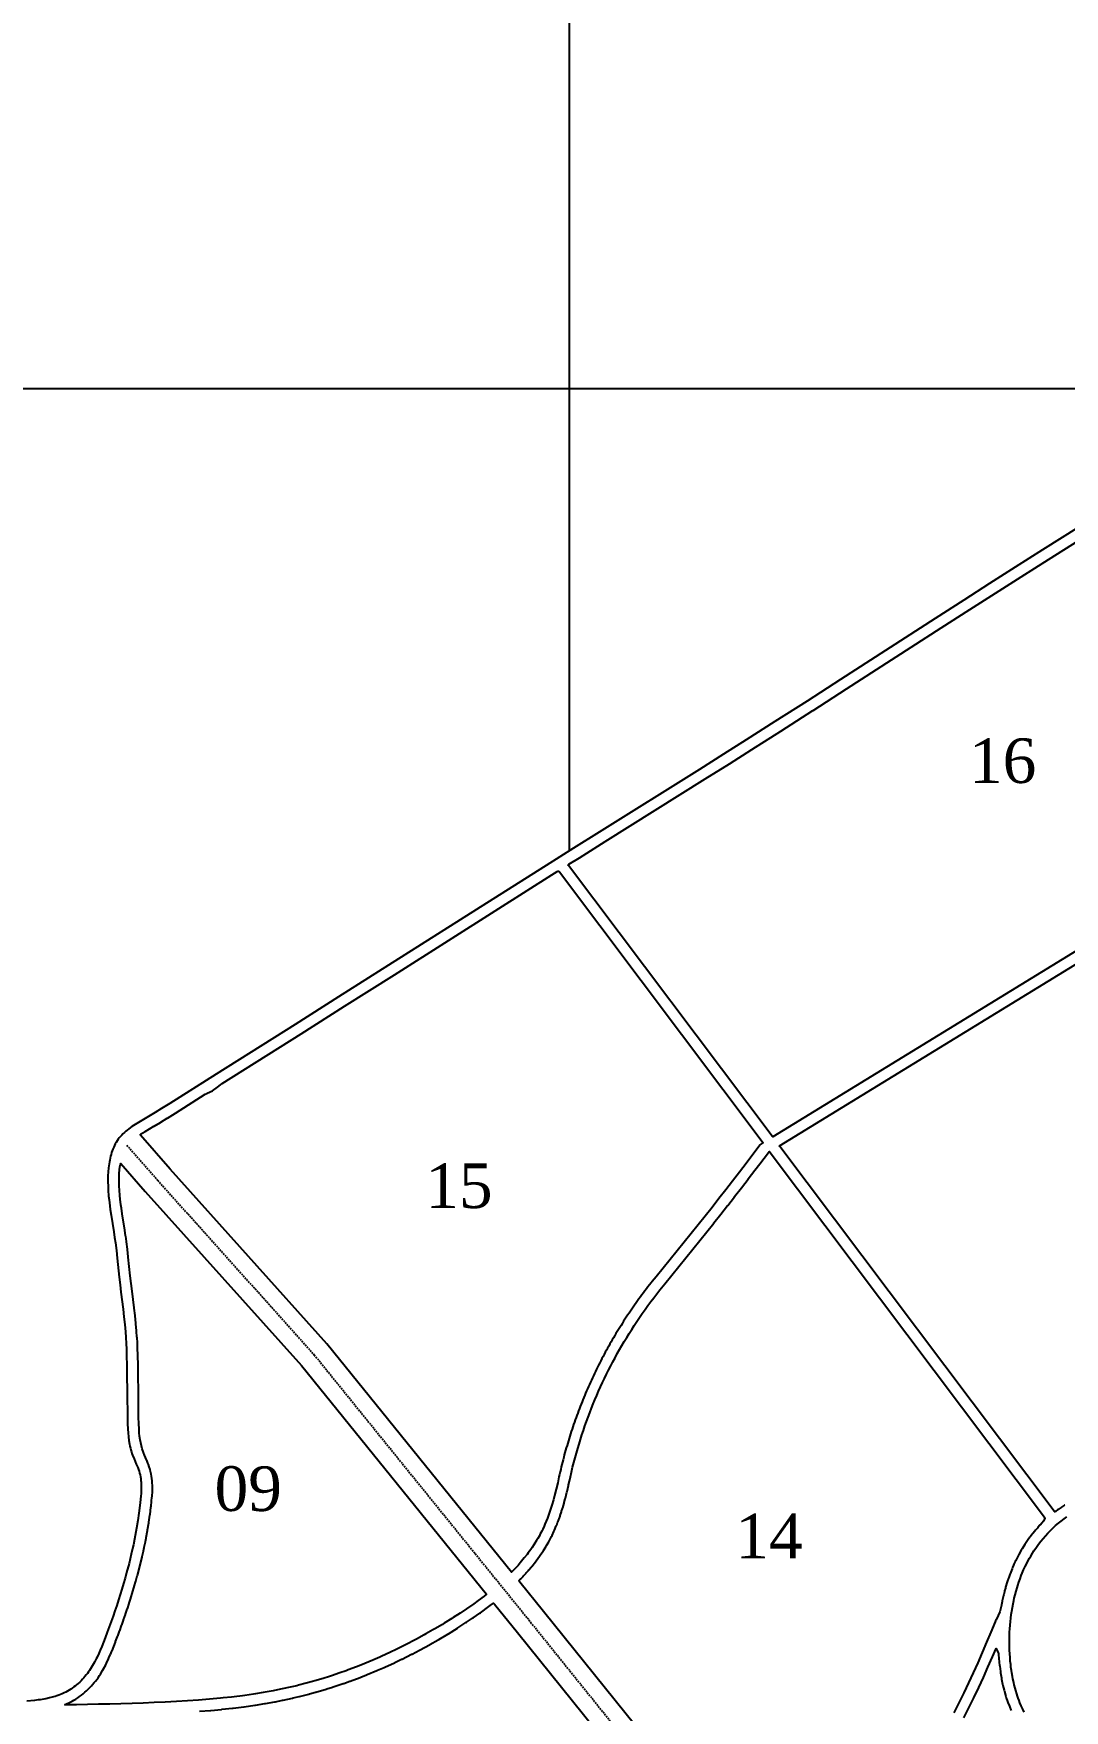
# Model space of a CAD drawing. Header units: metres. Extents: x 711461 to 714408, y 7855790 to 7857874.
# Drawn here: x 712460 to 712922, y 7856707 to 7857459 of the extents above; entities that cross this region are included whole.
import ezdxf
from ezdxf.enums import TextEntityAlignment as Align

# ---------------------------------------------------------------- set-up
doc = ezdxf.new("R2010")
doc.units = ezdxf.units.M
doc.linetypes.add('CONTINUO', pattern=[0])
doc.linetypes.add('DASHED2', pattern=[0.375, 0.25, -0.125])
for name, color, linetype in [('011400xxxx', 1, 'Continuous'), ('011400xxxx009', 5, 'Continuous'), ('011400xxxx010', 5, 'Continuous'), ('011400xxxx013', 5, 'Continuous'), ('011400xxxx014', 5, 'Continuous'), ('011400xxxx015', 5, 'Continuous'), ('011400xxxx016', 5, 'Continuous'), ('011400xxxx017', 5, 'Continuous'), ('MALHA', 8, 'CONTINUO'), ('NUMERAÇÕES', 7, 'Continuous'), ('Rede de Energia', 1, 'DASHED2'), ('ÁREAS', 7, 'Continuous')]:
    doc.layers.add(name, color=color, linetype=linetype)
doc.layers.add('NUMERAÇÕES DOS TALHÕES', color=7, linetype='Continuous', true_color=0xffffff)
doc.styles.add('AREAS', font='times.ttf')

# ---------------------------------------------------------------- blocks, each defined once
blk = doc.blocks.new('area_de_talhao')
at = {"layer": 'NUMERAÇÕES', "linetype": 'Continuous', "style": 'AREAS'}
blk.add_attdef('NRO', text='', height=20, dxfattribs=at).set_placement((0, 6.08), align=Align.CENTER)
at = {"layer": 'ÁREAS', "linetype": 'Continuous', "style": 'AREAS', "flags": 1}
for tag, height, p in [('AREAREAL', 0.001, (0, 0)), ('AREA', 20, (0, -23.92))]:
    blk.add_attdef(tag, text='', height=height, dxfattribs=at).set_placement(p, align=Align.CENTER)

msp = doc.modelspace()

# ---------------------------------------------------------------- linework, layer by layer
at = {"layer": '011400xxxx'}
for points in [[(712959.2, 7857257.09), (712912.23, 7857227.52), (712899.96, 7857219.76), (712888.43, 7857212.43), (712876.92, 7857205.08), (712863.98, 7857196.77), (712821.64, 7857169.47), (712806.56, 7857159.77), (712792.18, 7857150.56), (712779.21, 7857142.31), (712769.11, 7857135.92), (712758.27, 7857129.1), (712713.38, 7857101.04), (712701.8, 7857093.77), (712689.52, 7857086.03), (712665.69, 7857070.97), (712618.85, 7857041.27), (712596.49, 7857027.12), (712576.98, 7857014.79), (712541.5, 7856992.42), (712520.71, 7856979.25), (712517.1, 7856977), (712514.18, 7856975.21), (712511.21, 7856973.44), (712507.42, 7856971.23), (712505.17, 7856969.86), (712503.72, 7856968.91), (712502.32, 7856967.91), (712501.65, 7856967.39), (712501, 7856966.86), (712500.37, 7856966.3), (712499.76, 7856965.73), (712499.18, 7856965.14), (712498.63, 7856964.53), (712498.1, 7856963.9), (712497.61, 7856963.24), (712497.15, 7856962.56), (712496.71, 7856961.86), (712496.31, 7856961.14), (712495.93, 7856960.4), (712495.58, 7856959.65), (712495.25, 7856958.87), (712494.95, 7856958.08), (712494.68, 7856957.28), (712494.43, 7856956.46), (712494.2, 7856955.63), (712493.99, 7856954.79), (712493.81, 7856953.93), (712493.65, 7856953.07), (712493.5, 7856952.2), (712493.27, 7856950.43), (712493.12, 7856948.63), (712493.02, 7856946.82), (712492.99, 7856945), (712492.99, 7856944.09), (712493.04, 7856942.28), (712493.13, 7856940.47), (712493.33, 7856937.8), (712493.5, 7856936.05), (712493.81, 7856933.46), (712494.04, 7856931.76), (712494.42, 7856929.23), (712495.63, 7856921.74), (712496.01, 7856919.25), (712496.36, 7856916.74), (712496.78, 7856913.36), (712497.17, 7856909.97), (712498.07, 7856901.45), (712498.44, 7856898.04), (712498.85, 7856894.64), (712499.78, 7856887.01), (712500.18, 7856883.62), (712500.54, 7856880.23), (712500.86, 7856876.83), (712501.05, 7856874.28), (712501.21, 7856871.72), (712501.32, 7856869.16), (712501.41, 7856866.6), (712501.52, 7856861.47), (712501.65, 7856846.13), (712501.71, 7856841.86), (712501.78, 7856838.43), (712501.85, 7856835.84), (712501.96, 7856833.26), (712502.07, 7856831.54), (712502.22, 7856829.82), (712502.44, 7856828.12), (712502.72, 7856826.44), (712502.88, 7856825.6), (712503.07, 7856824.77), (712503.28, 7856823.95), (712503.52, 7856823.13), (712503.78, 7856822.32), (712504.06, 7856821.51), (712504.7, 7856819.92), (712505.72, 7856817.56), (712506.37, 7856815.98), (712506.68, 7856815.18), (712506.95, 7856814.38), (712507.2, 7856813.57), (712507.4, 7856812.75), (712507.58, 7856811.93), (712507.71, 7856811.09), (712507.82, 7856810.25), (712507.9, 7856809.41), (712507.95, 7856808.55), (712507.97, 7856807.7), (712507.97, 7856806.84), (712507.96, 7856805.97), (712507.87, 7856804.24), (712507.81, 7856803.37), (712507.64, 7856801.64), (712507.36, 7856799.04), (712506.92, 7856795.62), (712506.43, 7856792.22), (712505.87, 7856788.85), (712505.26, 7856785.5), (712504.94, 7856783.84), (712504.42, 7856781.34), (712504.06, 7856779.68), (712503.49, 7856777.2), (712502.48, 7856773.06), (712501.39, 7856768.93), (712500.7, 7856766.46), (712499.99, 7856764), (712499.26, 7856761.54), (712498.52, 7856759.09), (712497.75, 7856756.65), (712496.97, 7856754.21), (712496.16, 7856751.79), (712495.33, 7856749.36), (712494.48, 7856746.95), (712493.61, 7856744.54), (712492.72, 7856742.13), (712491.8, 7856739.73), (712490.21, 7856735.75), (712489.55, 7856734.16), (712488.86, 7856732.59), (712488.14, 7856731.03), (712487.76, 7856730.26), (712486.98, 7856728.74), (712486.57, 7856727.99), (712485.7, 7856726.52), (712485.25, 7856725.8), (712484.78, 7856725.08), (712484.29, 7856724.38), (712483.78, 7856723.69), (712483.25, 7856723.01), (712482.71, 7856722.35), (712482.14, 7856721.7), (712481.56, 7856721.06), (712480.96, 7856720.44), (712480.34, 7856719.83), (712479.71, 7856719.25), (712479.06, 7856718.68), (712478.39, 7856718.13), (712477.71, 7856717.61), (712477.02, 7856717.1), (712476.3, 7856716.62), (712475.58, 7856716.16), (712474.84, 7856715.73), (712474.09, 7856715.32), (712473.33, 7856714.94), (712472.55, 7856714.58), (712471.76, 7856714.25), (712470.96, 7856713.94), (712470.16, 7856713.66), (712469.34, 7856713.39), (712468.52, 7856713.15), (712466.85, 7856712.72), (712465.17, 7856712.36), (712464.32, 7856712.2), (712462.62, 7856711.92), (712461.77, 7856711.81), (712460.06, 7856711.6), (712456.66, 7856711.26)], [(712904.01, 7856706.25), (712903.32, 7856707.68), (712902.68, 7856709.12), (712902.07, 7856710.57), (712901.68, 7856711.55), (712901.32, 7856712.54), (712900.97, 7856713.53), (712900.64, 7856714.54), (712900.18, 7856716.06), (712899.9, 7856717.09), (712899.5, 7856718.64), (712899.26, 7856719.68), (712898.92, 7856721.26), (712898.72, 7856722.31), (712898.44, 7856723.9), (712898.28, 7856724.97), (712898.05, 7856726.57), (712897.92, 7856727.64), (712897.75, 7856729.25), (712897.61, 7856730.87), (712897.5, 7856732.48), (712897.41, 7856734.09), (712897.36, 7856735.7), (712897.33, 7856737.31), (712897.33, 7856738.92), (712897.36, 7856740.53), (712897.42, 7856742.13), (712897.51, 7856743.73), (712897.63, 7856745.33), (712897.78, 7856746.92), (712897.95, 7856748.52), (712898.16, 7856750.1), (712898.4, 7856751.69), (712898.66, 7856753.27), (712898.96, 7856754.84), (712899.29, 7856756.41), (712899.52, 7856757.45), (712899.9, 7856759.01), (712900.31, 7856760.56), (712900.76, 7856762.1), (712901.07, 7856763.12), (712901.57, 7856764.64), (712902.11, 7856766.16), (712902.68, 7856767.65), (712903.09, 7856768.65), (712903.72, 7856770.12), (712904.39, 7856771.58), (712905.1, 7856773.03), (712905.6, 7856773.98), (712906.37, 7856775.39), (712906.9, 7856776.32), (712907.74, 7856777.7), (712908.31, 7856778.6), (712909.51, 7856780.38), (712910.46, 7856781.69), (712911.44, 7856782.97), (712912.45, 7856784.22), (712913.5, 7856785.44), (712914.59, 7856786.63), (712915.72, 7856787.78), (712916.88, 7856788.91), (712918.07, 7856789.99), (712919.3, 7856791.04), (712920.56, 7856792.05), (712921.84, 7856793.01), (712923.16, 7856793.93)]]:
    msp.add_lwpolyline(points, dxfattribs=at)
at = {"layer": '011400xxxx009'}
msp.add_lwpolyline([(712473.5, 7856709.58), (712474.16, 7856709.85), (712475.84, 7856710.63), (712476.94, 7856711.19), (712477.75, 7856711.65), (712478.6, 7856712.16), (712479.49, 7856712.75), (712480.26, 7856713.29), (712481.15, 7856713.96), (712481.85, 7856714.52), (712482.72, 7856715.25), (712483.36, 7856715.83), (712484.2, 7856716.63), (712484.79, 7856717.22), (712485.6, 7856718.08), (712486.14, 7856718.69), (712486.9, 7856719.59), (712487.4, 7856720.21), (712488.13, 7856721.17), (712488.56, 7856721.78), (712489.22, 7856722.75), (712489.66, 7856723.43), (712490.63, 7856725.05), (712491.04, 7856725.76), (712492.02, 7856727.62), (712492.33, 7856728.23), (712493.28, 7856730.24), (712493.46, 7856730.63), (712494.06, 7856732), (712494.16, 7856732.24), (712494.76, 7856733.66), (712494.86, 7856733.9), (712496.4, 7856737.76), (712496.47, 7856737.95), (712497.35, 7856740.26), (712497.4, 7856740.39), (712498.27, 7856742.71), (712498.31, 7856742.84), (712499.15, 7856745.16), (712499.2, 7856745.29), (712500.02, 7856747.62), (712500.06, 7856747.75), (712500.86, 7856750.09), (712500.91, 7856750.21), (712501.69, 7856752.56), (712501.73, 7856752.68), (712502.49, 7856755.03), (712502.52, 7856755.15), (712503.27, 7856757.52), (712503.3, 7856757.63), (712504.02, 7856760.01), (712504.06, 7856760.12), (712504.76, 7856762.5), (712504.8, 7856762.62), (712505.48, 7856765), (712505.51, 7856765.12), (712506.17, 7856767.47), (712506.22, 7856767.65), (712507.27, 7856771.61), (712507.33, 7856771.87), (712508.31, 7856775.85), (712508.37, 7856776.08), (712508.91, 7856778.47), (712508.95, 7856778.62), (712509.29, 7856780.17), (712509.32, 7856780.33), (712509.81, 7856782.72), (712509.84, 7856782.88), (712510.15, 7856784.41), (712510.18, 7856784.61), (712510.76, 7856787.78), (712510.81, 7856788.04), (712511.33, 7856791.24), (712511.37, 7856791.5), (712511.84, 7856794.72), (712511.88, 7856794.99), (712512.3, 7856798.25), (712512.33, 7856798.49), (712512.59, 7856800.91), (712512.62, 7856801.17), (712512.76, 7856802.62), (712512.8, 7856803.12), (712512.93, 7856805.3), (712512.95, 7856806.01), (712512.97, 7856807.25), (712512.96, 7856808.04), (712512.91, 7856809.15), (712512.84, 7856810.09), (712512.74, 7856811.07), (712512.59, 7856812.17), (712512.43, 7856813.03), (712512.16, 7856814.28), (712511.92, 7856815.16), (712511.57, 7856816.29), (712511.2, 7856817.32), (712510.93, 7856818.03), (712510.4, 7856819.32), (712510.3, 7856819.55), (712509.43, 7856821.56), (712508.92, 7856822.84), (712508.38, 7856824.35), (712507.99, 7856825.73), (712507.69, 7856827.1), (712507.45, 7856828.45), (712507.24, 7856830.03), (712507.08, 7856831.65), (712506.97, 7856833.26), (712506.85, 7856835.83), (712506.78, 7856838.47), (712506.71, 7856841.88), (712506.65, 7856846.12), (712506.52, 7856861.4), (712506.52, 7856861.58), (712506.41, 7856866.57), (712506.41, 7856866.77), (712506.33, 7856869.21), (712506.32, 7856869.39), (712506.21, 7856871.81), (712506.2, 7856872.02), (712506.05, 7856874.42), (712506.04, 7856874.66), (712505.86, 7856877.05), (712505.84, 7856877.29), (712505.54, 7856880.54), (712505.52, 7856880.76), (712505.16, 7856884.05), (712505.15, 7856884.2), (712504.76, 7856887.53), (712504.75, 7856887.62), (712503.82, 7856895.18), (712503.42, 7856898.51), (712503.05, 7856901.93), (712502.15, 7856910.42), (712502.14, 7856910.54), (712501.77, 7856913.81), (712501.74, 7856913.99), (712501.34, 7856917.22), (712501.31, 7856917.43), (712500.98, 7856919.81), (712500.95, 7856920), (712500.58, 7856922.42), (712500.56, 7856922.54), (712499.39, 7856929.86), (712499.02, 7856932.32), (712498.8, 7856933.91), (712498.5, 7856936.37), (712498.34, 7856937.97), (712498.14, 7856940.49), (712498.05, 7856942.19), (712498, 7856943.85), (712498.02, 7856946.37), (712498.09, 7856947.91), (712498.21, 7856949.48), (712498.39, 7856950.93), (712498.59, 7856952.03), (712498.74, 7856952.33), (712498.75, 7856952.34), (712509.75, 7856939.84), (712579.83, 7856861.73), (712662.83, 7856759.2), (712661.81, 7856758.4), (712659.05, 7856756.33), (712657.06, 7856754.9), (712653.82, 7856752.64), (712650.95, 7856750.72), (712647.89, 7856748.76), (712647.21, 7856748.32), (712643.85, 7856746.24), (712643, 7856745.71), (712639.63, 7856743.72), (712638.74, 7856743.19), (712635.59, 7856741.4), (712634.87, 7856740.99), (712631.45, 7856739.12), (712630.52, 7856738.62), (712627.02, 7856736.78), (712623.55, 7856735.04), (712622.6, 7856734.57), (712619.48, 7856733.08), (712615.9, 7856731.43), (712614.98, 7856731.01), (712611.82, 7856729.63), (712608.23, 7856728.14), (712607.25, 7856727.74), (712604.5, 7856726.65), (712600.81, 7856725.27), (712599.86, 7856724.91), (712597.08, 7856723.93), (712593.33, 7856722.68), (712592.39, 7856722.36), (712589.57, 7856721.48), (712585.77, 7856720.36), (712584.82, 7856720.08), (712581.98, 7856719.3), (712578.49, 7856718.41), (712577.67, 7856718.2), (712574.79, 7856717.52), (712571.22, 7856716.75), (712570.45, 7856716.58), (712567.06, 7856715.91), (712563.46, 7856715.26), (712562.68, 7856715.12), (712559.13, 7856714.54), (712558.29, 7856714.41), (712554.43, 7856713.86), (712553.39, 7856713.71), (712549.6, 7856713.24), (712548.47, 7856713.1), (712544.73, 7856712.69), (712543.54, 7856712.56), (712538.6, 7856712.1), (712533.65, 7856711.7), (712528.69, 7856711.36), (712523.73, 7856711.06), (712518.75, 7856710.81), (712513.78, 7856710.59), (712508.79, 7856710.4), (712503.81, 7856710.24), (712498.82, 7856710.09), (712493.83, 7856709.96), (712488.84, 7856709.85), (712483.85, 7856709.75), (712478.86, 7856709.66), (712473.86, 7856709.58), (712473.5, 7856709.58)], close=True, dxfattribs=at)
at = {"layer": '011400xxxx010'}
msp.add_lwpolyline([(712534.11, 7856706.72), (712538.94, 7856707.11), (712539.13, 7856707.13), (712543.94, 7856707.58), (712544.15, 7856707.6), (712548.93, 7856708.12), (712549.17, 7856708.15), (712553.92, 7856708.74), (712554.18, 7856708.77), (712558.9, 7856709.45), (712559.17, 7856709.49), (712563.39, 7856710.17), (712563.66, 7856710.21), (712567.86, 7856710.97), (712568.12, 7856711.02), (712571.33, 7856711.65), (712571.6, 7856711.71), (712575.77, 7856712.62), (712576.03, 7856712.68), (712578.73, 7856713.31), (712578.99, 7856713.38), (712583.13, 7856714.43), (712583.38, 7856714.5), (712586.06, 7856715.23), (712586.32, 7856715.31), (712590.89, 7856716.65), (712591.16, 7856716.73), (712593.8, 7856717.56), (712594.06, 7856717.65), (712598.58, 7856719.16), (712598.84, 7856719.25), (712601.45, 7856720.17), (712601.7, 7856720.26), (712606.17, 7856721.94), (712606.42, 7856722.03), (712609, 7856723.05), (712609.24, 7856723.15), (712613.65, 7856724.98), (712613.9, 7856725.09), (712616.9, 7856726.4), (712617.14, 7856726.5), (712621.48, 7856728.49), (712621.72, 7856728.6), (712624.68, 7856730.02), (712624.91, 7856730.13), (712629.18, 7856732.27), (712629.42, 7856732.39), (712632.76, 7856734.14), (712633, 7856734.27), (712637.19, 7856736.55), (712637.42, 7856736.69), (712641.14, 7856738.8), (712641.36, 7856738.93), (712645.47, 7856741.37), (712645.7, 7856741.51), (712649.76, 7856744.02), (712649.99, 7856744.16), (712653.58, 7856746.47), (712653.8, 7856746.62), (712656.52, 7856748.43), (712656.75, 7856748.59), (712659.84, 7856750.74), (712660.06, 7856750.9), (712661.9, 7856752.23), (712662.12, 7856752.39), (712664.44, 7856754.13), (712666, 7856755.18), (712666.44, 7856754.75), (712676.74, 7856742.01), (712740.88, 7856662.33)], dxfattribs=at)
at = {"layer": '011400xxxx013'}
msp.add_lwpolyline([(712876.96, 7856703.81), (712879.19, 7856708.3), (712881.39, 7856712.81), (712883.55, 7856717.34), (712885.67, 7856721.91), (712887.72, 7856726.5), (712889.73, 7856731.11), (712891.33, 7856734.89), (712891.33, 7856734.89), (712892.32, 7856732.86), (712892.4, 7856732.72), (712892.52, 7856731.94), (712892.61, 7856730.65), (712892.63, 7856730.39), (712892.76, 7856728.95), (712892.79, 7856728.68), (712892.93, 7856727.31), (712892.98, 7856726.93), (712893.29, 7856724.53), (712893.37, 7856724.03), (712893.75, 7856721.73), (712893.85, 7856721.18), (712894.31, 7856718.93), (712894.44, 7856718.35), (712894.98, 7856716.16), (712895.14, 7856715.54), (712895.77, 7856713.39), (712895.95, 7856712.8), (712896.5, 7856711.17), (712896.7, 7856710.62), (712897.33, 7856708.98), (712897.51, 7856708.52), (712897.99, 7856707.36), (712898.14, 7856707.02)], dxfattribs=at)
at = {"layer": '011400xxxx014'}
msp.add_lwpolyline([(712752.59, 7856671.71), (712688.44, 7856751.4), (712688.42, 7856751.43), (712677.74, 7856764.62), (712677.35, 7856765.23), (712677.35, 7856765.23), (712677.8, 7856765.79), (712678.12, 7856766.11), (712678.3, 7856766.3), (712679.18, 7856767.22), (712679.37, 7856767.42), (712680.56, 7856768.72), (712680.76, 7856768.93), (712681.58, 7856769.87), (712681.78, 7856770.1), (712682.86, 7856771.36), (712683.15, 7856771.72), (712684.75, 7856773.72), (712685.1, 7856774.19), (712686.59, 7856776.21), (712686.92, 7856776.67), (712688.06, 7856778.35), (712688.36, 7856778.81), (712689.43, 7856780.52), (712689.73, 7856781.01), (712690.72, 7856782.75), (712691.01, 7856783.27), (712691.94, 7856785.04), (712692.2, 7856785.57), (712693.06, 7856787.39), (712693.29, 7856787.89), (712694.12, 7856789.82), (712694.28, 7856790.21), (712694.72, 7856791.32), (712694.82, 7856791.58), (712695.27, 7856792.77), (712695.36, 7856793.02), (712695.78, 7856794.21), (712695.88, 7856794.49), (712696.43, 7856796.15), (712696.51, 7856796.41), (712696.89, 7856797.62), (712696.97, 7856797.89), (712697.61, 7856800.06), (712697.68, 7856800.33), (712698.15, 7856802.03), (712698.21, 7856802.3), (712698.89, 7856804.98), (712698.96, 7856805.25), (712699.58, 7856807.95), (712699.64, 7856808.21), (712700.01, 7856809.94), (712700.43, 7856811.84), (712700.92, 7856813.99), (712701.44, 7856816.13), (712701.97, 7856818.25), (712702.53, 7856820.35), (712703.1, 7856822.44), (712703.7, 7856824.52), (712704.31, 7856826.58), (712704.94, 7856828.62), (712705.59, 7856830.66), (712706.26, 7856832.67), (712706.95, 7856834.68), (712707.65, 7856836.67), (712708.38, 7856838.65), (712709.12, 7856840.62), (712709.88, 7856842.58), (712710.66, 7856844.53), (712711.45, 7856846.46), (712712.27, 7856848.39), (712713.1, 7856850.3), (712713.96, 7856852.21), (712714.83, 7856854.1), (712715.72, 7856855.99), (712716.63, 7856857.86), (712717.55, 7856859.73), (712718.5, 7856861.59), (712719.47, 7856863.44), (712720.45, 7856865.29), (712721.46, 7856867.13), (712722.48, 7856868.96), (712723.53, 7856870.78), (712724.6, 7856872.59), (712725.69, 7856874.4), (712726.8, 7856876.21), (712727.93, 7856878), (712729.08, 7856879.79), (712730.25, 7856881.58), (712731.45, 7856883.36), (712732.67, 7856885.13), (712733.92, 7856886.9), (712735.18, 7856888.66), (712736.48, 7856890.42), (712737.79, 7856892.17), (712739.14, 7856893.92), (712740.51, 7856895.66), (712742.75, 7856898.46), (712745.89, 7856902.34), (712749.04, 7856906.23), (712752.21, 7856910.11), (712755.35, 7856913.98), (712755.37, 7856914), (712758.5, 7856917.87), (712758.52, 7856917.9), (712761.63, 7856921.76), (712761.67, 7856921.8), (712764.76, 7856925.67), (712764.8, 7856925.72), (712767.87, 7856929.6), (712767.91, 7856929.65), (712770.97, 7856933.54), (712771, 7856933.58), (712774.05, 7856937.49), (712774.08, 7856937.53), (712777.12, 7856941.45), (712777.14, 7856941.49), (712780.17, 7856945.42), (712780.19, 7856945.45), (712783.21, 7856949.4), (712783.23, 7856949.43), (712785.33, 7856952.18), (712789.25, 7856957.32), (712789.6, 7856957.7), (712789.67, 7856957.79), (712790.1, 7856957.32), (712912.69, 7856794.3), (712913.21, 7856793.48), (712913.29, 7856793.27), (712913, 7856792.53), (712912.63, 7856791.91), (712911.94, 7856791.07), (712911.27, 7856790.38), (712911.03, 7856790.13), (712910.16, 7856789.19), (712909.87, 7856788.87), (712909, 7856787.87), (712908.72, 7856787.53), (712907.87, 7856786.51), (712907.6, 7856786.17), (712906.79, 7856785.12), (712906.53, 7856784.78), (712905.79, 7856783.77), (712905.51, 7856783.37), (712904.54, 7856781.95), (712904.22, 7856781.46), (712903.01, 7856779.52), (712902.67, 7856778.95), (712901.55, 7856776.99), (712901.24, 7856776.41), (712900.16, 7856774.3), (712899.94, 7856773.84), (712899.37, 7856772.63), (712899.2, 7856772.25), (712898.71, 7856771.13), (712898.52, 7856770.67), (712897.63, 7856768.43), (712897.47, 7856768), (712897.01, 7856766.71), (712896.88, 7856766.36), (712896.48, 7856765.16), (712896.34, 7856764.73), (712895.65, 7856762.4), (712895.53, 7856762), (712895.17, 7856760.66), (712895.08, 7856760.33), (712894.77, 7856759.07), (712894.68, 7856758.67), (712894.16, 7856756.28), (712894.08, 7856755.91), (712893.79, 7856754.4), (712893.78, 7856754.36), (712893.56, 7856753.17), (712893.24, 7856751.94), (712893.02, 7856751.28), (712891.59, 7856748.05), (712891.46, 7856747.7), (712891.46, 7856747.69), (712891.15, 7856747.32), (712890.92, 7856746.88), (712889, 7856742.27), (712887.08, 7856737.66), (712885.13, 7856733.08), (712883.15, 7856728.51), (712881.12, 7856723.98), (712879.03, 7856719.47), (712876.89, 7856714.98), (712874.7, 7856710.5), (712872.48, 7856706.04)], dxfattribs=at)
at = {"layer": '011400xxxx015'}
msp.add_lwpolyline([(712507.56, 7856965.04), (712507.62, 7856965.45), (712507.64, 7856965.46), (712507.66, 7856965.48), (712509.77, 7856966.8), (712513.64, 7856969.07), (712513.74, 7856969.13), (712516.62, 7856970.84), (712516.77, 7856970.93), (712519.61, 7856972.67), (712519.73, 7856972.75), (712523.29, 7856974.97), (712523.37, 7856975.02), (712536.67, 7856983.44), (712537.31, 7856983.79), (712537.56, 7856983.88), (712539.95, 7856985.02), (712542.1, 7856986.56), (712543.43, 7856987.71), (712544.2, 7856988.21), (712579.64, 7857010.55), (712599.16, 7857022.89), (712621.52, 7857037.04), (712668.35, 7857066.74), (712692.16, 7857081.79), (712694.57, 7857083.31), (712694.76, 7857083.41), (712695.09, 7857083.54), (712695.35, 7857083.31), (712695.48, 7857083.14), (712786.87, 7856961.62), (712786.75, 7856961.6), (712786.3, 7856961.39), (712785.91, 7856961.11), (712785.57, 7856960.75), (712781.35, 7856955.21), (712779.25, 7856952.45), (712776.22, 7856948.48), (712773.17, 7856944.52), (712770.12, 7856940.58), (712767.05, 7856936.64), (712763.97, 7856932.72), (712760.87, 7856928.81), (712757.75, 7856924.91), (712754.62, 7856921.02), (712751.48, 7856917.15), (712748.33, 7856913.27), (712745.17, 7856909.39), (712742.01, 7856905.5), (712738.87, 7856901.61), (712737.15, 7856899.47), (712736.61, 7856898.8), (712735.91, 7856897.91), (712735.21, 7856897.02), (712734.52, 7856896.12), (712733.84, 7856895.23), (712733.16, 7856894.33), (712732.49, 7856893.43), (712731.82, 7856892.53), (712731.16, 7856891.63), (712730.51, 7856890.73), (712729.86, 7856889.83), (712729.22, 7856888.92), (712728.59, 7856888.02), (712727.96, 7856887.11), (712727.34, 7856886.2), (712726.72, 7856885.29), (712726.11, 7856884.38), (712725.51, 7856883.47), (712724.91, 7856882.55), (712724.32, 7856881.64), (712723.73, 7856880.72), (712723.15, 7856879.8), (712722.57, 7856878.88), (712722, 7856877.96), (712721.43, 7856877.03), (712720.87, 7856876.11), (712720.32, 7856875.18), (712719.77, 7856874.25), (712719.23, 7856873.32), (712718.69, 7856872.39), (712718.15, 7856871.45), (712717.63, 7856870.52), (712717.1, 7856869.58), (712716.58, 7856868.64), (712716.07, 7856867.7), (712715.56, 7856866.76), (712715.06, 7856865.81), (712714.56, 7856864.86), (712714.07, 7856863.91), (712713.58, 7856862.96), (712713.1, 7856862.01), (712712.62, 7856861.05), (712712.15, 7856860.1), (712711.68, 7856859.14), (712711.22, 7856858.17), (712710.76, 7856857.21), (712710.31, 7856856.24), (712709.86, 7856855.27), (712709.42, 7856854.3), (712708.98, 7856853.33), (712708.54, 7856852.35), (712708.11, 7856851.37), (712707.69, 7856850.39), (712707.27, 7856849.41), (712706.85, 7856848.42), (712706.44, 7856847.43), (712706.04, 7856846.44), (712705.64, 7856845.45), (712705.24, 7856844.45), (712704.85, 7856843.45), (712704.46, 7856842.44), (712704.08, 7856841.44), (712703.7, 7856840.43), (712703.33, 7856839.42), (712702.96, 7856838.4), (712702.6, 7856837.38), (712702.24, 7856836.36), (712701.88, 7856835.33), (712701.53, 7856834.31), (712701.19, 7856833.27), (712700.85, 7856832.24), (712700.51, 7856831.2), (712700.18, 7856830.16), (712699.86, 7856829.11), (712699.54, 7856828.06), (712699.22, 7856827.01), (712698.91, 7856825.95), (712698.6, 7856824.89), (712698.3, 7856823.83), (712698, 7856822.76), (712697.71, 7856821.69), (712697.42, 7856820.61), (712697.14, 7856819.53), (712696.87, 7856818.45), (712696.59, 7856817.36), (712696.33, 7856816.27), (712696.07, 7856815.18), (712695.81, 7856814.08), (712695.56, 7856812.97), (712695.31, 7856811.86), (712695.13, 7856811.03), (712694.73, 7856809.17), (712694.06, 7856806.29), (712693.34, 7856803.43), (712692.83, 7856801.55), (712692.15, 7856799.2), (712691.71, 7856797.82), (712691.1, 7856795.97), (712690.62, 7856794.61), (712690.11, 7856793.25), (712689.57, 7856791.91), (712689.01, 7856790.57), (712688.63, 7856789.7), (712688.02, 7856788.39), (712687.6, 7856787.54), (712686.94, 7856786.25), (712686.5, 7856785.42), (712685.78, 7856784.16), (712685.3, 7856783.35), (712684.54, 7856782.12), (712684.03, 7856781.32), (712683.22, 7856780.11), (712682.68, 7856779.33), (712681.54, 7856777.76), (712680.97, 7856777), (712679.77, 7856775.47), (712679.16, 7856774.74), (712677.9, 7856773.26), (712676.95, 7856772.17), (712675.63, 7856770.74), (712674.63, 7856769.69), (712674.08, 7856769.14), (712591.25, 7856871.47), (712520.96, 7856949.8), (712507.56, 7856965.04)], close=True, dxfattribs=at)
at = {"layer": '011400xxxx016'}
msp.add_lwpolyline([(713083.24, 7857143.21), (712791.17, 7856964.37), (712791.01, 7856964.45), (712791, 7856964.47), (712790.86, 7856964.63), (712699.58, 7857086.01), (712699.56, 7857086.05), (712699.43, 7857086.31), (712699.43, 7857086.31), (712699.53, 7857086.41), (712699.71, 7857086.55), (712704.45, 7857089.53), (712716.02, 7857096.79), (712760.9, 7857124.86), (712760.91, 7857124.86), (712771.75, 7857131.68), (712771.76, 7857131.69), (712781.87, 7857138.07), (712781.88, 7857138.08), (712794.84, 7857146.33), (712794.86, 7857146.34), (712809.24, 7857155.55), (712809.25, 7857155.56), (712824.34, 7857165.27), (712866.67, 7857192.56), (712879.6, 7857200.86), (712891.1, 7857208.2), (712902.62, 7857215.53), (712914.88, 7857223.28), (712961.85, 7857252.85)], dxfattribs=at)
at = {"layer": '011400xxxx017'}
msp.add_lwpolyline([(712922.16, 7856799.22), (712922.02, 7856799.13), (712920.66, 7856798.27), (712920.52, 7856798.17), (712919.19, 7856797.26), (712919.06, 7856797.16), (712917.96, 7856796.35), (712917.77, 7856796.22), (712917.62, 7856796.15), (712917.51, 7856796.24), (712917.36, 7856796.41), (712794.35, 7856960), (712794.32, 7856960.04), (712794.17, 7856960.35), (713086.26, 7857139.2)], dxfattribs=at)
at = {"layer": 'MALHA'}
for points in [[(712700, 7857092.64), (712700, 7857775)], [(712375.83, 7857300), (713026.53, 7857300)]]:
    msp.add_lwpolyline(points, dxfattribs=at)
at = {"layer": 'Rede de Energia', "ltscale": 3}
msp.add_lwpolyline([(712501.49, 7856960.59), (712515.35, 7856944.82), (712585.54, 7856866.6), (712682.59, 7856746.71), (712746.74, 7856667.02), (712797.67, 7856604.33), (712892.37, 7856487.75), (712900.07, 7856477.89)], dxfattribs=at)

# ---------------------------------------------------------------- block references
at = {"layer": 'NUMERAÇÕES DOS TALHÕES'}
ref = msp.add_blockref('area_de_talhao', (712894.31, 7857116.96), dxfattribs=at)
ref.add_attrib('NRO', '16', dxfattribs={"layer": 'NUMERAÇÕES', "height": 20, "style": 'AREAS'}).set_placement((712894.31, 7857123.04), align=Align.CENTER)
ref = msp.add_blockref('area_de_talhao', (712650.45, 7856926.34), dxfattribs=at)
ref.add_attrib('NRO', '15', dxfattribs={"layer": 'NUMERAÇÕES', "height": 20, "style": 'AREAS'}).set_placement((712650.45, 7856932.42), align=Align.CENTER)
ref = msp.add_blockref('area_de_talhao', (712555.94, 7856790.49), dxfattribs=at)
ref.add_attrib('NRO', '09', dxfattribs={"layer": 'NUMERAÇÕES', "height": 20, "style": 'AREAS'}).set_placement((712555.94, 7856796.57), align=Align.CENTER)
ref = msp.add_blockref('area_de_talhao', (712789.49, 7856769.24), dxfattribs=at)
ref.add_attrib('NRO', '14', dxfattribs={"layer": 'NUMERAÇÕES', "height": 20, "style": 'AREAS'}).set_placement((712789.49, 7856775.32), align=Align.CENTER)

doc.saveas('drawing.dxf')
